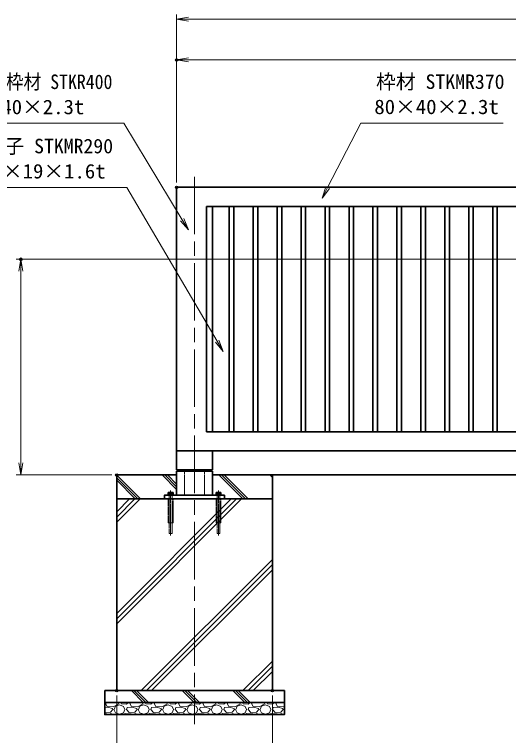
# Model space of a CAD drawing. Units: millimetres, scale not verified. Extents: x -5940 to 5940, y -4200 to 4200.
# Drawn here: x -4782 to -2719, y -2394 to 615 of the extents above; entities that cross this region are included whole.
import ezdxf
from ezdxf.enums import TextEntityAlignment as Align

# ---------------------------------------------------------------- set-up
doc = ezdxf.new("R2010")
doc.units = ezdxf.units.MM
doc.header["$LTSCALE"] = 20
doc.header["$PDMODE"] = 32
doc.header["$PDSIZE"] = 10
doc.linetypes.add('DASHED', pattern=[7.5, 6, -1.5])
doc.linetypes.add('USER1', pattern=[18, 12, -1.5, 3, -1.5])
for name, color, linetype, lineweight in [('0-1_外形線', 7, 'Continuous', 35), ('0-2_軸線', 200, 'USER1', 15), ('0-4_細線', 2, 'Continuous', 35), ('0-5_寸法線', 4, 'Continuous', 18), ('0-6_0', 7, 'Continuous', 18), ('0-9_隠れ線', 140, 'DASHED', 18), ('0-A_ハッチング', 253, 'Continuous', 13)]:
    doc.layers.add(name, color=color, linetype=linetype, lineweight=lineweight)
doc.layers.add('0-7_Defpoints', color=7, linetype='Continuous')
doc.styles.add('ＭＳ ゴシック', font='')
doc.styles.get('ＭＳ ゴシック').set_extended_font_data('MS Gothic')

# ---------------------------------------------------------------- blocks, each defined once
blk = doc.blocks.new('_Open')
at = {"layer": '0-6_0'}
blk.add_line((-20, 3.333), (0, 0), dxfattribs=at)
blk.add_lwpolyline([(-20, -3.333), (0, 0), (-20, 0)], dxfattribs=at)
blk = doc.blocks.new('S24')
at = {"layer": '0-5_寸法線'}
for points in [[(-17302463.8, 58510128.2), (-17314331.8, 58510128.2), (-17317116.9, 58504750.4), (-17317576.7, 58503862.4)], [(-17317264.9, 58504827), (-17317576.7, 58503862.4), (-17316968.9, 58504673.7)]]:
    blk.add_lwpolyline(points, dxfattribs=at)
at = {"layer": '0-5_寸法線', "color": 254, "style": 'ＭＳ ゴシック'}
blk.add_text('枠材 STKMR370', height=1212, dxfattribs=at).set_placement((-17313071.8, 58512625), align=Align.BOTTOM_LEFT)
at = {"layer": '0-5_寸法線', "color": 254, "style": 'ＭＳ ゴシック', "width": 1.05}
blk.add_text('80×40×2.3t', height=1212, dxfattribs=at).set_placement((-17313215.8, 58510525), align=Align.BOTTOM_LEFT)
blk = doc.blocks.new('S27')
at = {"layer": '0-5_寸法線'}
for points in [[(-17348401.4, 58510118), (-17334123.8, 58510118), (-17329260.3, 58502077.8), (-17328742.7, 58501222.2)], [(-17329402.9, 58501991.6), (-17328742.7, 58501222.2), (-17329117.7, 58502164.1)]]:
    blk.add_lwpolyline(points, dxfattribs=at)
at = {"layer": '0-5_寸法線', "color": 254, "style": 'ＭＳ ゴシック'}
for s, width, p in [('門柱側枠材 STKR400', 0.9, (-17348461.9, 58512614.9)), ('125×40×2.3t', 1.05, (-17348689.4, 58510514.9))]:
    blk.add_text(s, height=1212, dxfattribs=dict(at, width=width)).set_placement(p, align=Align.BOTTOM_LEFT)
blk = doc.blocks.new('S28')
at = {"layer": '0-5_寸法線'}
for points in [[(-17345756.7, 58504755), (-17333888.7, 58504755), (-17326333.3, 58491952.9), (-17325825.1, 58491091.7)], [(-17326476.8, 58491868.2), (-17325825.1, 58491091.7), (-17326189.8, 58492037.6)]]:
    blk.add_lwpolyline(points, dxfattribs=at)
at = {"layer": '0-5_寸法線', "color": 254, "style": 'ＭＳ ゴシック'}
blk.add_text('格子 STKMR290', height=1212, dxfattribs=at).set_placement((-17345756.7, 58507251.8), align=Align.BOTTOM_LEFT)
at = {"layer": '0-5_寸法線', "color": 254, "style": 'ＭＳ ゴシック', "width": 1.05}
blk.add_text('19×19×1.6t', height=1212, dxfattribs=at).set_placement((-17346044.7, 58505151.8), align=Align.BOTTOM_LEFT)
blk = doc.blocks.new('PROFSP005ACXU6')
at = {"layer": '0-1_外形線'}
for p, q in [((12, 166), (12, 0)), ((199.9, 103.9), (12, 103.9)), ((12, -166), (12, 0)), ((216, 0), (216, 180)), ((199.9, -103.9), (12, -103.9))]:
    blk.add_line(p, q, dxfattribs=at)
for points in [[(108, 207.8), (12, 207.8), (12, 166), (0, 166), (0, 0)], [(108, -207.8), (12, -207.8), (12, -166), (0, -166), (0, 0)], [(216, 180), (199.9, 207.8), (108, 207.8)], [(216, 0), (216, -180), (199.9, -207.8), (108, -207.8)]]:
    blk.add_lwpolyline(points, dxfattribs=at)
for centre, radius, start, end in [((124, 155.9), 92, 325.61587, 34.38413), ((-127.9, 0), 343.9, 342.41211, 17.58789), ((124, -155.9), 92, 325.61587, 34.38413)]:
    blk.add_arc(centre, radius, start, end, dxfattribs=at)
blk = doc.blocks.new('A$C7A822601')
at = {"layer": '0-6_0', "rotation": 90}
blk.add_blockref('PROFSP005ACXU6', (0, 0), dxfattribs=at)
blk = doc.blocks.new('A$C6D307EEA')
at = {"layer": '0-1_外形線'}
for p, q in [((-1500, 4000), (-1500, 2420)), ((-1500, 4000), (1500, 4000)), ((1500, 4000), (1500, 2420)), ((1500, 2420), (-1500, 2420)), ((1500, 2320), (-1500, 2320)), ((-1500, 2320), (-1500, 320)), ((1500, 2320), (1500, 320))]:
    blk.add_line(p, q, dxfattribs=at)
blk.add_lwpolyline([(-2500, 320), (2500, 320), (2500, 0), (-2500, 0)], close=True, dxfattribs=at)
at = {"layer": '0-2_軸線'}
for p, q in [((-2000, 706.8), (-2000, -3050.8)), ((2000, 706.8), (2000, -3050.8))]:
    blk.add_line(p, q, dxfattribs=at)
at = {"layer": '0-4_細線'}
for p, q in [((-826, 2420), (-826, 2320)), ((826, 2420), (826, 2320))]:
    blk.add_line(p, q, dxfattribs=at)
at = {"layer": '0-9_隠れ線'}
for p, q in [((-826, 2320), (-826, 320)), ((826, 2320), (826, 320)), ((-2120, 320), (-2120, 0)), ((-2120, 0), (-2120, -2880)), ((-1880, 320), (-1880, 0)), ((-1880, -2880), (-1880, 0)), ((1800, 0), (1800, -2000)), ((1880, 320), (1880, 0)), ((2120, 320), (2120, 0)), ((2120, -2880), (2120, 0)), ((2200, -2000), (2200, 0)), ((1800, -2000), (2200, -2000)), ((-2120, -2880), (-1880, -2880))]:
    blk.add_line(p, q, dxfattribs=at)
for points in [[(-2200, 0), (-2200, -2000), (-1800, -2000), (-1800, 0)], [(1880, 0), (1880, -2880), (2120, -2880)]]:
    blk.add_lwpolyline(points, dxfattribs=at)
at = {"layer": '0-4_細線'}
for p in [(-2000, 320), (2000, 320)]:
    blk.add_blockref('A$C7A822601', p, dxfattribs=at)

msp = doc.modelspace()

# ---------------------------------------------------------------- linework, layer by layer
at = {"layer": '0-1_外形線'}
for p, q in [((-1032.86, -106.26), (-4105.36, -106.26)), ((-4105.36, -1206.26), (-4105.36, -106.26)), ((-1112.86, -186.26), (-3980.36, -186.26)), ((-3980.36, -1126.26), (-3980.36, -186.26)), ((-3980.36, -1126.26), (-1112.86, -1126.26)), ((-4105.36, -1206.26), (-1032.86, -1206.26)), ((-3705.36, -1306.26), (1644.64, -1306.26))]:
    msp.add_line(p, q, dxfattribs=at)
for points in [[(-3866.48, -1126.26), (-3885.48, -1126.26), (-3885.48, -186.26), (-3866.48, -186.26)], [(-3766.48, -1126.26), (-3785.48, -1126.26), (-3785.48, -186.26), (-3766.48, -186.26)], [(-3666.48, -1126.26), (-3685.48, -1126.26), (-3685.48, -186.26), (-3666.48, -186.26)], [(-3566.48, -1126.26), (-3585.48, -1126.26), (-3585.48, -186.26), (-3566.48, -186.26)], [(-3466.48, -1126.26), (-3485.48, -1126.26), (-3485.48, -186.26), (-3466.48, -186.26)], [(-3366.48, -1126.26), (-3385.48, -1126.26), (-3385.48, -186.26), (-3366.48, -186.26)], [(-3285.48, -1126.26), (-3266.48, -1126.26), (-3266.48, -186.26), (-3285.48, -186.26)], [(-3185.48, -1126.26), (-3166.48, -1126.26), (-3166.48, -186.26), (-3185.48, -186.26)], [(-3085.48, -1126.26), (-3066.48, -1126.26), (-3066.48, -186.26), (-3085.48, -186.26)], [(-2985.48, -1126.26), (-2966.48, -1126.26), (-2966.48, -186.26), (-2985.48, -186.26)], [(-2885.48, -1126.26), (-2866.48, -1126.26), (-2866.48, -186.26), (-2885.48, -186.26)], [(-2785.48, -1126.26), (-2766.48, -1126.26), (-2766.48, -186.26), (-2785.48, -186.26)], [(-4355.36, -1406.26), (-3705.36, -1406.26), (-3705.36, -2206.26), (-4355.36, -2206.26)], [(-4405.36, -2206.26), (-3655.36, -2206.26), (-3655.36, -2256.26), (-4405.36, -2256.26)], [(-3655.36, -2256.26), (-4405.36, -2256.26), (-4405.36, -2306.26), (-3655.36, -2306.26)]]:
    msp.add_lwpolyline(points, close=True, dxfattribs=at)
msp.add_lwpolyline([(-4105.36, -1306.26), (-4355.36, -1306.26), (-4355.36, -1406.26), (-3705.36, -1406.26), (-3705.36, -1306.26), (-3955.36, -1306.26)], dxfattribs=at)
at = {"layer": '0-2_軸線'}
msp.add_line((-4030.36, -62.34), (-4030.36, -2345.62), dxfattribs=at)
at = {"layer": '0-4_細線'}
msp.add_line((-3955.36, -186.26), (-3955.36, -1126.26), dxfattribs=at)
at = {"layer": '0-5_寸法線'}
for p, q in [((-4105.36, -86.26), (-4105.36, 615)), ((-4055.36, 595), (1994.64, 595)), ((-4105.36, -86.26), (-4105.36, 445)), ((-1082.86, 425), (-4055.36, 425)), ((-1022.86, -406.26), (-4775.71, -406.26)), ((-4755.71, -1256.26), (-4755.71, -456.26)), ((-4375.36, -1306.26), (-4775.71, -1306.26)), ((-4355.36, -2226.26), (-4355.36, -2661.19)), ((-3705.36, -2226.26), (-3705.36, -2661.19))]:
    msp.add_line(p, q, dxfattribs=at)
at = {"layer": '0-7_Defpoints'}
for p in [(-4105.36, 425), (-4105.36, -106.26), (-4755.71, -406.26), (-4355.36, -1306.26), (-4355.36, -2206.26), (-3705.36, -2206.26)]:
    msp.add_point(p, dxfattribs=at)
at = {"layer": '0-A_ハッチング'}
for p, q in [((-4256.11, -1406.26), (-4355.36, -1307.02)), ((-4266.99, -1406.26), (-4355.36, -1317.89)), ((-4105.36, -1366.63), (-4165.73, -1306.26)), ((-4105.36, -1355.76), (-4154.86, -1306.26)), ((-4105.36, -1344.88), (-4143.98, -1306.26)), ((-3828.6, -1406.26), (-3928.6, -1306.26)), ((-3817.73, -1406.26), (-3917.73, -1306.26)), ((-3806.85, -1406.26), (-3906.85, -1306.26)), ((-3705.36, -1317.37), (-3716.47, -1306.26)), ((-3705.36, -1306.5), (-3705.59, -1306.26)), ((-4277.86, -1406.26), (-4355.36, -1328.77)), ((-4355.36, -1460.13), (-4301.48, -1406.26)), ((-4355.36, -1884.4), (-3877.22, -1406.26)), ((-4355.36, -1481.88), (-4279.73, -1406.26)), ((-4355.36, -1906.15), (-3855.47, -1406.26)), ((-4355.36, -1503.63), (-4257.98, -1406.26)), ((-4355.36, -1927.9), (-3833.72, -1406.26)), ((-4252.95, -2206.26), (-3705.36, -1658.66)), ((-4231.2, -2206.26), (-3705.36, -1680.41)), ((-4209.45, -2206.26), (-3705.36, -1702.16)), ((-3828.69, -2206.26), (-3705.36, -2082.93)), ((-3806.94, -2206.26), (-3705.36, -2104.68)), ((-3785.19, -2206.26), (-3705.36, -2126.43)), ((-4244.28, -2256.26), (-4294.28, -2206.26)), ((-4233.41, -2256.26), (-4283.41, -2206.26)), ((-4222.53, -2256.26), (-4272.53, -2206.26)), ((-4032.15, -2256.26), (-4082.15, -2206.26)), ((-4021.28, -2256.26), (-4071.28, -2206.26)), ((-4010.4, -2256.26), (-4060.4, -2206.26)), ((-3820.02, -2256.26), (-3870.02, -2206.26)), ((-3809.14, -2256.26), (-3859.14, -2206.26)), ((-3798.27, -2256.26), (-3848.27, -2206.26)), ((-3655.36, -2208.79), (-3657.89, -2206.26)), ((-4402.73, -2259.97), (-4399.39, -2256.26)), ((-4346.95, -2256.26), (-4348.88, -2263.02)), ((-4338.1, -2256.26), (-4335.68, -2262)), ((-4301.13, -2259.97), (-4297.79, -2256.26)), ((-4245.35, -2256.26), (-4247.28, -2263.02)), ((-4236.5, -2256.26), (-4234.08, -2262)), ((-4212.74, -2263.02), (-4203.99, -2256.26)), ((-4199.53, -2259.97), (-4196.19, -2256.26)), ((-4143.75, -2256.26), (-4145.68, -2263.02)), ((-4134.9, -2256.26), (-4132.48, -2262)), ((-4111.14, -2263.02), (-4102.39, -2256.26)), ((-4097.93, -2259.97), (-4094.59, -2256.26)), ((-4042.15, -2256.26), (-4044.08, -2263.02)), ((-4033.3, -2256.26), (-4030.88, -2262)), ((-4009.54, -2263.02), (-4000.79, -2256.26)), ((-3996.33, -2259.97), (-3992.99, -2256.26)), ((-3940.55, -2256.26), (-3942.48, -2263.02)), ((-3931.7, -2256.26), (-3929.28, -2262)), ((-3907.94, -2263.02), (-3899.19, -2256.26)), ((-3894.73, -2259.97), (-3891.39, -2256.26)), ((-3838.95, -2256.26), (-3840.88, -2263.02)), ((-3830.1, -2256.26), (-3827.68, -2262)), ((-3806.34, -2263.02), (-3797.59, -2256.26)), ((-3793.13, -2259.97), (-3789.79, -2256.26)), ((-3737.35, -2256.26), (-3739.28, -2263.02)), ((-3728.5, -2256.26), (-3726.08, -2262)), ((-3704.74, -2263.02), (-3695.99, -2256.26)), ((-3691.53, -2259.97), (-3688.19, -2256.26)), ((-4393.59, -2275.21), (-4405.36, -2276.45)), ((-4395.62, -2272.16), (-4402.73, -2259.97)), ((-4370.22, -2274.2), (-4395.62, -2272.16)), ((-4373.27, -2280.29), (-4393.59, -2275.21)), ((-4372.25, -2285.37), (-4381.4, -2295.53)), ((-4372.25, -2285.37), (-4373.27, -2280.29)), ((-4348.88, -2263.02), (-4370.22, -2274.2)), ((-4367.17, -2285.37), (-4361.08, -2299.6)), ((-4366.16, -2285.37), (-4360.06, -2271.15)), ((-4360.06, -2271.15), (-4343.8, -2266.07)), ((-4343.8, -2266.07), (-4327.55, -2272.16)), ((-4327.55, -2272.16), (-4321.45, -2285.37)), ((-4326.53, -2299.6), (-4321.45, -2285.37)), ((-4314.34, -2285.37), (-4311.29, -2277.24)), ((-4303.16, -2297.56), (-4314.34, -2285.37)), ((-4291.99, -2275.21), (-4311.29, -2277.24)), ((-4294.02, -2272.16), (-4301.13, -2259.97)), ((-4268.62, -2274.2), (-4294.02, -2272.16)), ((-4271.67, -2280.29), (-4291.99, -2275.21)), ((-4270.65, -2285.37), (-4279.8, -2295.53)), ((-4270.65, -2285.37), (-4271.67, -2280.29)), ((-4247.28, -2263.02), (-4268.62, -2274.2)), ((-4265.57, -2285.37), (-4259.48, -2299.6)), ((-4264.56, -2285.37), (-4258.46, -2271.15)), ((-4258.46, -2271.15), (-4242.2, -2266.07)), ((-4242.2, -2266.07), (-4225.95, -2272.16)), ((-4234.08, -2262), (-4212.74, -2263.02)), ((-4225.95, -2272.16), (-4219.85, -2285.37)), ((-4224.93, -2299.6), (-4219.85, -2285.37)), ((-4212.74, -2285.37), (-4209.69, -2277.24)), ((-4201.56, -2297.56), (-4212.74, -2285.37)), ((-4190.39, -2275.21), (-4209.69, -2277.24)), ((-4192.42, -2272.16), (-4199.53, -2259.97)), ((-4167.02, -2274.2), (-4192.42, -2272.16)), ((-4170.07, -2280.29), (-4190.39, -2275.21)), ((-4169.05, -2285.37), (-4178.2, -2295.53)), ((-4169.05, -2285.37), (-4170.07, -2280.29)), ((-4145.68, -2263.02), (-4167.02, -2274.2)), ((-4163.97, -2285.37), (-4157.88, -2299.6)), ((-4162.96, -2285.37), (-4156.86, -2271.15)), ((-4156.86, -2271.15), (-4140.6, -2266.07)), ((-4140.6, -2266.07), (-4124.35, -2272.16)), ((-4132.48, -2262), (-4111.14, -2263.02)), ((-4124.35, -2272.16), (-4118.25, -2285.37)), ((-4123.33, -2299.6), (-4118.25, -2285.37)), ((-4111.14, -2285.37), (-4108.09, -2277.24)), ((-4099.96, -2297.56), (-4111.14, -2285.37)), ((-4088.79, -2275.21), (-4108.09, -2277.24)), ((-4090.82, -2272.16), (-4097.93, -2259.97)), ((-4065.42, -2274.2), (-4090.82, -2272.16)), ((-4068.47, -2280.29), (-4088.79, -2275.21)), ((-4067.45, -2285.37), (-4076.6, -2295.53)), ((-4067.45, -2285.37), (-4068.47, -2280.29)), ((-4044.08, -2263.02), (-4065.42, -2274.2)), ((-4062.37, -2285.37), (-4056.28, -2299.6)), ((-4061.36, -2285.37), (-4055.26, -2271.15)), ((-4055.26, -2271.15), (-4039, -2266.07)), ((-4039, -2266.07), (-4022.75, -2272.16)), ((-4030.88, -2262), (-4009.54, -2263.02)), ((-4022.75, -2272.16), (-4016.65, -2285.37)), ((-4021.73, -2299.6), (-4016.65, -2285.37)), ((-4009.54, -2285.37), (-4006.49, -2277.24)), ((-3998.36, -2297.56), (-4009.54, -2285.37)), ((-3987.19, -2275.21), (-4006.49, -2277.24)), ((-3989.22, -2272.16), (-3996.33, -2259.97)), ((-3963.82, -2274.2), (-3989.22, -2272.16)), ((-3966.87, -2280.29), (-3987.19, -2275.21)), ((-3965.85, -2285.37), (-3975, -2295.53)), ((-3965.85, -2285.37), (-3966.87, -2280.29)), ((-3942.48, -2263.02), (-3963.82, -2274.2)), ((-3960.77, -2285.37), (-3954.68, -2299.6)), ((-3959.76, -2285.37), (-3953.66, -2271.15)), ((-3953.66, -2271.15), (-3937.4, -2266.07)), ((-3937.4, -2266.07), (-3921.15, -2272.16)), ((-3929.28, -2262), (-3907.94, -2263.02)), ((-3921.15, -2272.16), (-3915.05, -2285.37)), ((-3920.13, -2299.6), (-3915.05, -2285.37)), ((-3907.94, -2285.37), (-3904.89, -2277.24)), ((-3896.76, -2297.56), (-3907.94, -2285.37)), ((-3885.59, -2275.21), (-3904.89, -2277.24)), ((-3887.62, -2272.16), (-3894.73, -2259.97)), ((-3862.22, -2274.2), (-3887.62, -2272.16)), ((-3865.27, -2280.29), (-3885.59, -2275.21)), ((-3864.25, -2285.37), (-3873.4, -2295.53)), ((-3864.25, -2285.37), (-3865.27, -2280.29)), ((-3840.88, -2263.02), (-3862.22, -2274.2)), ((-3859.17, -2285.37), (-3853.08, -2299.6)), ((-3858.16, -2285.37), (-3852.06, -2271.15)), ((-3852.06, -2271.15), (-3835.8, -2266.07)), ((-3835.8, -2266.07), (-3819.55, -2272.16)), ((-3827.68, -2262), (-3806.34, -2263.02)), ((-3819.55, -2272.16), (-3813.45, -2285.37)), ((-3818.53, -2299.6), (-3813.45, -2285.37)), ((-3806.34, -2285.37), (-3803.29, -2277.24)), ((-3795.16, -2297.56), (-3806.34, -2285.37)), ((-3783.99, -2275.21), (-3803.29, -2277.24)), ((-3786.02, -2272.16), (-3793.13, -2259.97)), ((-3760.62, -2274.2), (-3786.02, -2272.16)), ((-3763.67, -2280.29), (-3783.99, -2275.21)), ((-3762.65, -2285.37), (-3771.8, -2295.53)), ((-3762.65, -2285.37), (-3763.67, -2280.29)), ((-3739.28, -2263.02), (-3760.62, -2274.2)), ((-3757.57, -2285.37), (-3751.48, -2299.6)), ((-3756.56, -2285.37), (-3750.46, -2271.15)), ((-3750.46, -2271.15), (-3734.2, -2266.07)), ((-3734.2, -2266.07), (-3717.95, -2272.16)), ((-3726.08, -2262), (-3704.74, -2263.02)), ((-3717.95, -2272.16), (-3711.85, -2285.37)), ((-3716.93, -2299.6), (-3711.85, -2285.37)), ((-3704.74, -2285.37), (-3701.69, -2277.24)), ((-3693.56, -2297.56), (-3704.74, -2285.37)), ((-3682.39, -2275.21), (-3701.69, -2277.24)), ((-3684.42, -2272.16), (-3691.53, -2259.97)), ((-3659.02, -2274.2), (-3684.42, -2272.16)), ((-3662.07, -2280.29), (-3682.39, -2275.21)), ((-3661.05, -2285.37), (-3670.2, -2295.53)), ((-3661.05, -2285.37), (-3662.07, -2280.29)), ((-3655.36, -2272.28), (-3659.02, -2274.2)), ((-3655.97, -2285.37), (-3655.36, -2286.81)), ((-4404.76, -2297.56), (-4405.36, -2296.92)), ((-4396.64, -2303.66), (-4405.36, -2302.93)), ((-4381.4, -2295.53), (-4404.76, -2297.56)), ((-4395.05, -2306.26), (-4396.64, -2303.66)), ((-4379.36, -2301.63), (-4386.48, -2304.68)), ((-4386.48, -2304.68), (-4385.84, -2306.26)), ((-4367.17, -2305.69), (-4379.36, -2301.63)), ((-4368.12, -2306.26), (-4367.17, -2305.69)), ((-4361.08, -2299.6), (-4343.8, -2304.68)), ((-4343.8, -2304.68), (-4326.53, -2299.6)), ((-4319.42, -2301.63), (-4324.49, -2306.26)), ((-4295.04, -2303.66), (-4319.42, -2301.63)), ((-4279.8, -2295.53), (-4303.16, -2297.56)), ((-4293.45, -2306.26), (-4295.04, -2303.66)), ((-4277.76, -2301.63), (-4284.88, -2304.68)), ((-4284.88, -2304.68), (-4284.24, -2306.26)), ((-4265.57, -2305.69), (-4277.76, -2301.63)), ((-4266.52, -2306.26), (-4265.57, -2305.69)), ((-4259.48, -2299.6), (-4242.2, -2304.68)), ((-4242.2, -2304.68), (-4224.93, -2299.6)), ((-4217.82, -2301.63), (-4222.89, -2306.26)), ((-4193.44, -2303.66), (-4217.82, -2301.63)), ((-4178.2, -2295.53), (-4201.56, -2297.56)), ((-4191.85, -2306.26), (-4193.44, -2303.66)), ((-4176.16, -2301.63), (-4183.28, -2304.68)), ((-4183.28, -2304.68), (-4182.64, -2306.26)), ((-4163.97, -2305.69), (-4176.16, -2301.63)), ((-4164.92, -2306.26), (-4163.97, -2305.69)), ((-4157.88, -2299.6), (-4140.6, -2304.68)), ((-4140.6, -2304.68), (-4123.33, -2299.6)), ((-4116.22, -2301.63), (-4121.29, -2306.26)), ((-4091.84, -2303.66), (-4116.22, -2301.63)), ((-4076.6, -2295.53), (-4099.96, -2297.56)), ((-4090.25, -2306.26), (-4091.84, -2303.66)), ((-4074.56, -2301.63), (-4081.68, -2304.68)), ((-4081.68, -2304.68), (-4081.04, -2306.26)), ((-4062.37, -2305.69), (-4074.56, -2301.63)), ((-4063.32, -2306.26), (-4062.37, -2305.69)), ((-4056.28, -2299.6), (-4039, -2304.68)), ((-4039, -2304.68), (-4021.73, -2299.6)), ((-4014.62, -2301.63), (-4019.69, -2306.26)), ((-3990.24, -2303.66), (-4014.62, -2301.63)), ((-3975, -2295.53), (-3998.36, -2297.56)), ((-3988.65, -2306.26), (-3990.24, -2303.66)), ((-3972.96, -2301.63), (-3980.08, -2304.68)), ((-3980.08, -2304.68), (-3979.44, -2306.26)), ((-3960.77, -2305.69), (-3972.96, -2301.63)), ((-3961.72, -2306.26), (-3960.77, -2305.69)), ((-3954.68, -2299.6), (-3937.4, -2304.68)), ((-3937.4, -2304.68), (-3920.13, -2299.6)), ((-3913.02, -2301.63), (-3918.09, -2306.26)), ((-3888.64, -2303.66), (-3913.02, -2301.63)), ((-3873.4, -2295.53), (-3896.76, -2297.56)), ((-3887.05, -2306.26), (-3888.64, -2303.66)), ((-3871.36, -2301.63), (-3878.48, -2304.68)), ((-3878.48, -2304.68), (-3877.84, -2306.26)), ((-3859.17, -2305.69), (-3871.36, -2301.63)), ((-3860.12, -2306.26), (-3859.17, -2305.69)), ((-3853.08, -2299.6), (-3835.8, -2304.68)), ((-3835.8, -2304.68), (-3818.53, -2299.6)), ((-3811.42, -2301.63), (-3816.49, -2306.26)), ((-3787.04, -2303.66), (-3811.42, -2301.63)), ((-3771.8, -2295.53), (-3795.16, -2297.56)), ((-3785.45, -2306.26), (-3787.04, -2303.66)), ((-3769.76, -2301.63), (-3776.88, -2304.68)), ((-3776.88, -2304.68), (-3776.24, -2306.26)), ((-3757.57, -2305.69), (-3769.76, -2301.63)), ((-3758.52, -2306.26), (-3757.57, -2305.69)), ((-3751.48, -2299.6), (-3734.2, -2304.68)), ((-3734.2, -2304.68), (-3716.93, -2299.6)), ((-3709.82, -2301.63), (-3714.89, -2306.26)), ((-3685.44, -2303.66), (-3709.82, -2301.63)), ((-3670.2, -2295.53), (-3693.56, -2297.56)), ((-3683.85, -2306.26), (-3685.44, -2303.66)), ((-3668.16, -2301.63), (-3675.28, -2304.68)), ((-3675.28, -2304.68), (-3674.64, -2306.26)), ((-3655.97, -2305.69), (-3668.16, -2301.63)), ((-3656.92, -2306.26), (-3655.97, -2305.69))]:
    msp.add_line(p, q, dxfattribs=at)
msp.add_lwpolyline([(-4335.68, -2262), (-4314.34, -2263.02), (-4305.59, -2256.26)], dxfattribs=at)

# ---------------------------------------------------------------- block references
at = {"layer": '0-1_外形線', "xscale": -0.05, "yscale": 0.05}
msp.add_blockref('A$C6D307EEA', (-4030.36, -1406.26), dxfattribs=at)
at = {"layer": '0-5_寸法線', "xscale": 2.5, "yscale": 2.5}
for p, rotation in [((-4105.36, 595), 180), ((-4105.36, 425), 180), ((-4755.71, -406.26), 90), ((-4755.71, -1306.26), 270)]:
    msp.add_blockref('_Open', p, dxfattribs=dict(at, rotation=rotation))
at = {"layer": '0-5_寸法線', "xscale": 0.05, "yscale": 0.05}
for name in ['S27', 'S24', 'S28']:
    msp.add_blockref(name, (862381.02, -2925345.27), dxfattribs=at)

doc.saveas('drawing.dxf')
